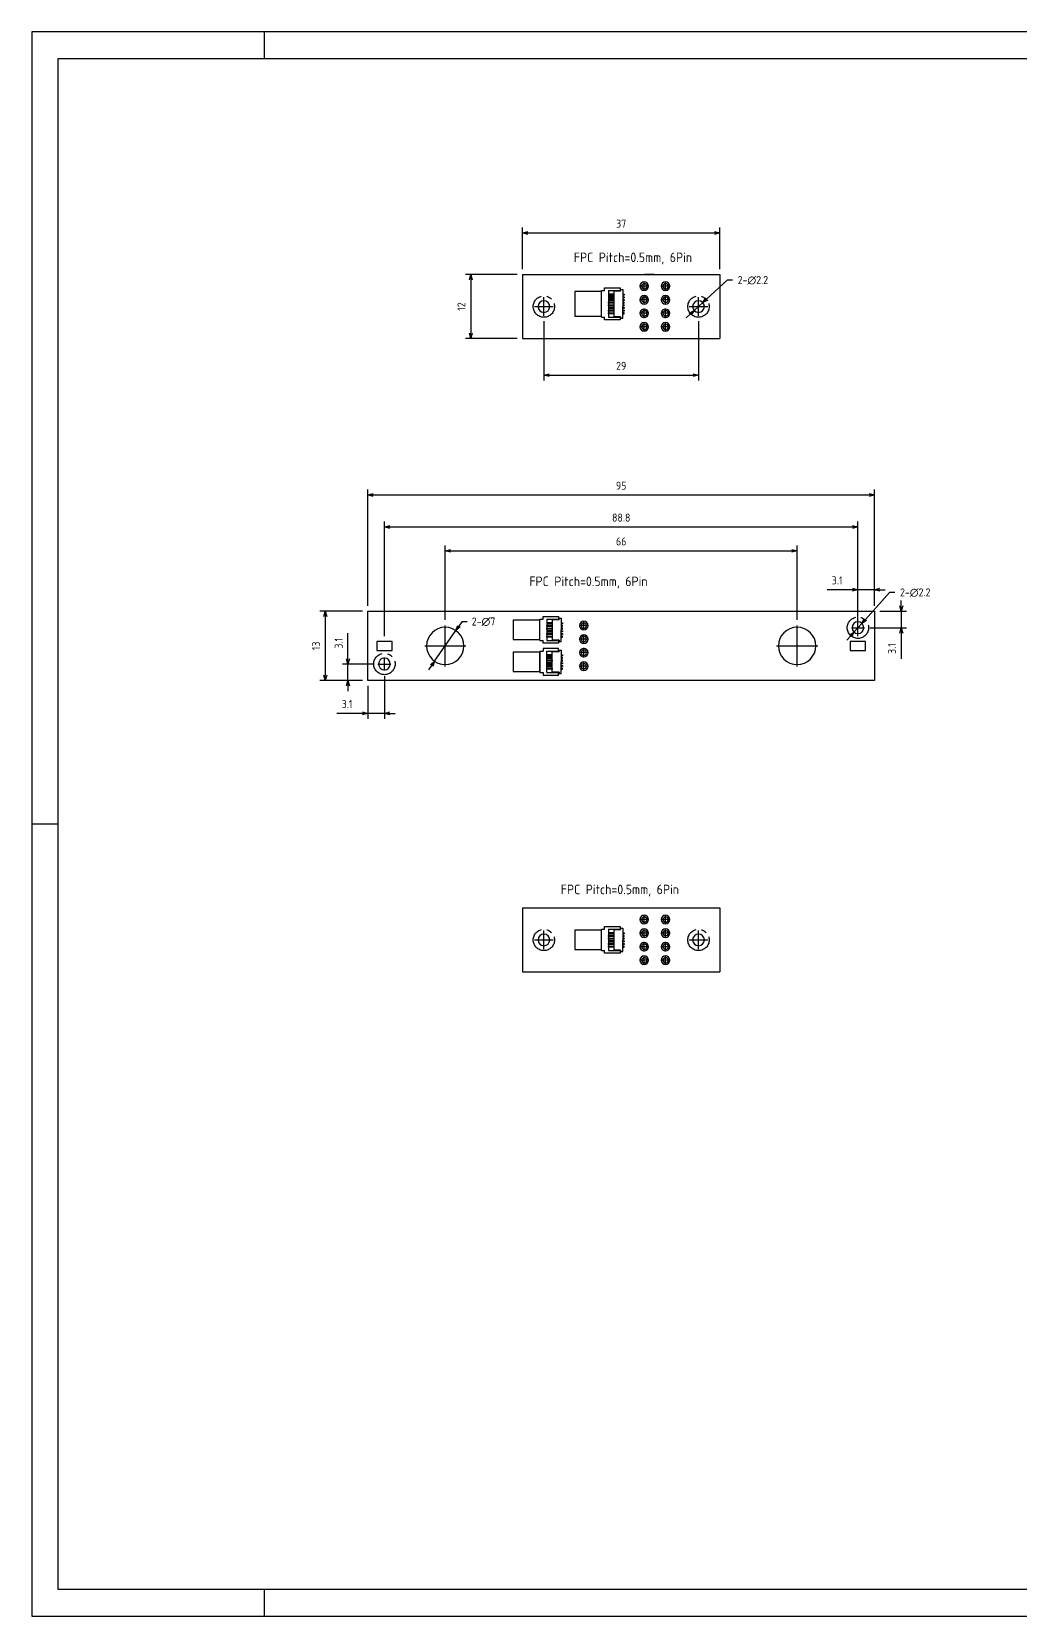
# Model space of a CAD drawing. Header units: inches. Extents: x 125 to 991, y -92 to 487.
# Drawn here: x 125.2 to 310.6, y -92.2 to 204.8 of the extents above; entities that cross this region are included whole.
import ezdxf

# ---------------------------------------------------------------- set-up
doc = ezdxf.new("R2010")
doc.units = ezdxf.units.IN
doc.linetypes.add('CENTER_DASH_DASH', pattern=[14, 9, -1, 1, -1, 1, -1])
doc.linetypes.add('DOT_CENTER', pattern=[14, 12, -1, 0, -1])
doc.layers.add('1', color=7, linetype='Continuous')
doc.styles.add('ISO Dim', font='isocp.shx')
doc.dimstyles.new('ISO-25', dxfattribs={"dimtxt": 2.4, "dimasz": 2, "dimexe": 0.5, "dimexo": 0.5, "dimgap": 1, "dimtad": 1, "dimdsep": 46, "dimtxsty": 'Standard', "dimcen": 1.5, "dimclrd": 5, "dimclre": 5, "dimadec": 1, "dimazin": 0, "dimtfac": 1, "dimtmove": 0, "dimatfit": 3, "dimfxl": 1, "dimarcsym": 0})

# ---------------------------------------------------------------- blocks, each defined once
blk = doc.blocks.new('_Open30')
at = {"color": 0, "linetype": 'ByBlock', "lineweight": -2}
for p, q in [((-1, 0.27), (0, 0)), ((0, 0), (-1, -0.27)), ((0, 0), (-1, 0))]:
    blk.add_line(p, q, dxfattribs=at)
blk = doc.blocks.new('*D92')
at = {"color": 5, "lineweight": -2}
for p, q in [((217.26, 160.27), (217.26, 168.06)), ((218.26, 167.06), (253.26, 167.06)), ((254.26, 160.27), (254.26, 168.06))]:
    blk.add_line(p, q, dxfattribs=at)
at = {"layer": 'Defpoints', "color": 0}
for p in [(254.26, 167.06), (217.26, 159.27), (254.26, 159.27)]:
    blk.add_point(p, dxfattribs=at)
at = {"color": 5, "lineweight": -2, "rotation": 180}
blk.add_blockref('_Open30', (217.26, 167.06), dxfattribs=at)
at = {"color": 5, "lineweight": -2}
blk.add_blockref('_Open30', (254.26, 167.06), dxfattribs=at)
at = {"color": 0, "insert": (235.76, 168.81), "char_height": 1.5, "attachment_point": 5, "style": 'ISO Dim'}
blk.add_mtext('37', dxfattribs=at)
blk = doc.blocks.new('*D93')
at = {"color": 5, "lineweight": -2}
for p, q in [((221.26, 150.51), (221.26, 139.41)), ((250.26, 150.51), (250.26, 139.41)), ((222.26, 140.41), (249.26, 140.41))]:
    blk.add_line(p, q, dxfattribs=at)
at = {"layer": 'Defpoints', "color": 0}
for p in [(221.26, 151.51), (250.26, 151.51), (250.26, 140.41)]:
    blk.add_point(p, dxfattribs=at)
at = {"color": 5, "lineweight": -2, "rotation": 180}
blk.add_blockref('_Open30', (221.26, 140.41), dxfattribs=at)
at = {"color": 5, "lineweight": -2}
blk.add_blockref('_Open30', (250.26, 140.41), dxfattribs=at)
at = {"color": 0, "insert": (235.76, 142.16), "char_height": 1.5, "attachment_point": 5, "style": 'ISO Dim'}
blk.add_mtext('29', dxfattribs=at)
blk = doc.blocks.new('*D94')
at = {"color": 5, "lineweight": -2}
for p, q in [((216.26, 159.27), (206.55, 159.27)), ((207.55, 158.27), (207.55, 148.27)), ((216.26, 147.27), (206.55, 147.27))]:
    blk.add_line(p, q, dxfattribs=at)
at = {"layer": 'Defpoints', "color": 0}
for p in [(217.26, 159.27), (207.55, 147.27), (217.26, 147.27)]:
    blk.add_point(p, dxfattribs=at)
at = {"color": 5, "lineweight": -2}
for p, rotation in [((207.55, 159.27), 90), ((207.55, 147.27), 270)]:
    blk.add_blockref('_Open30', p, dxfattribs=dict(at, rotation=rotation))
at = {"color": 0, "insert": (205.8, 153.27), "char_height": 1.5, "attachment_point": 5, "rotation": 90, "style": 'ISO Dim'}
blk.add_mtext('12', dxfattribs=at)
blk = doc.blocks.new('*D95')
at = {"color": 5, "lineweight": -2}
for p, q in [((188.26, 97.17), (188.26, 118.95)), ((283.26, 97.17), (283.26, 118.95)), ((189.26, 117.95), (282.26, 117.95))]:
    blk.add_line(p, q, dxfattribs=at)
at = {"layer": 'Defpoints', "color": 0}
for p in [(283.26, 117.95), (188.26, 96.17), (283.26, 96.17)]:
    blk.add_point(p, dxfattribs=at)
at = {"color": 5, "lineweight": -2, "rotation": 180}
blk.add_blockref('_Open30', (188.26, 117.95), dxfattribs=at)
at = {"color": 5, "lineweight": -2}
blk.add_blockref('_Open30', (283.26, 117.95), dxfattribs=at)
at = {"color": 0, "insert": (235.76, 119.7), "char_height": 1.5, "attachment_point": 5, "style": 'ISO Dim'}
blk.add_mtext('95', dxfattribs=at)
blk = doc.blocks.new('*D96')
at = {"color": 5, "lineweight": -2}
for p, q in [((187.26, 96.17), (179.27, 96.17)), ((180.27, 95.17), (180.27, 84.17)), ((187.26, 83.17), (179.27, 83.17))]:
    blk.add_line(p, q, dxfattribs=at)
at = {"layer": 'Defpoints', "color": 0}
for p in [(188.26, 96.17), (180.27, 83.17), (188.26, 83.17)]:
    blk.add_point(p, dxfattribs=at)
at = {"color": 5, "lineweight": -2}
for p, rotation in [((180.27, 96.17), 90), ((180.27, 83.17), 270)]:
    blk.add_blockref('_Open30', p, dxfattribs=dict(at, rotation=rotation))
at = {"color": 0, "insert": (178.52, 89.67), "char_height": 1.5, "attachment_point": 5, "rotation": 90, "style": 'ISO Dim'}
blk.add_mtext('13', dxfattribs=at)
blk = doc.blocks.new('*D97')
at = {"color": 5, "lineweight": -2}
for p, q in [((280.16, 95.28), (280.16, 101.19)), ((283.26, 97.17), (283.26, 101.19)), ((279.16, 100.19), (274.36, 100.19)), ((283.26, 100.19), (280.16, 100.19)), ((284.26, 100.19), (285.26, 100.19))]:
    blk.add_line(p, q, dxfattribs=at)
at = {"layer": 'Defpoints', "color": 0}
for p in [(280.16, 100.19), (283.26, 96.17), (280.16, 94.28)]:
    blk.add_point(p, dxfattribs=at)
at = {"color": 5, "lineweight": -2}
blk.add_blockref('_Open30', (280.16, 100.19), dxfattribs=at)
at = {"color": 5, "lineweight": -2, "rotation": 180}
blk.add_blockref('_Open30', (283.26, 100.19), dxfattribs=at)
at = {"color": 0, "insert": (276.26, 101.94), "char_height": 1.5, "attachment_point": 5, "style": 'ISO Dim'}
blk.add_mtext('3.1', dxfattribs=at)
blk = doc.blocks.new('*D98')
at = {"color": 5, "lineweight": -2}
for p, q in [((191.36, 84), (191.36, 76.02)), ((188.26, 82.17), (188.26, 76.02)), ((187.26, 77.02), (182.46, 77.02)), ((191.36, 77.02), (188.26, 77.02)), ((192.36, 77.02), (193.36, 77.02))]:
    blk.add_line(p, q, dxfattribs=at)
at = {"layer": 'Defpoints', "color": 0}
for p in [(188.26, 83.17), (191.36, 85), (188.26, 77.02)]:
    blk.add_point(p, dxfattribs=at)
at = {"color": 5, "lineweight": -2}
blk.add_blockref('_Open30', (188.26, 77.02), dxfattribs=at)
at = {"color": 5, "lineweight": -2, "rotation": 180}
blk.add_blockref('_Open30', (191.36, 77.02), dxfattribs=at)
at = {"color": 0, "insert": (184.36, 78.77), "char_height": 1.5, "attachment_point": 5, "style": 'ISO Dim'}
blk.add_mtext('3.1', dxfattribs=at)
blk = doc.blocks.new('*D99')
at = {"color": 5, "lineweight": -2}
for p, q in [((202.76, 94.52), (202.76, 108.49)), ((203.76, 107.49), (267.76, 107.49)), ((268.76, 94.52), (268.76, 108.49))]:
    blk.add_line(p, q, dxfattribs=at)
at = {"layer": 'Defpoints', "color": 0}
for p in [(268.76, 107.49), (202.76, 93.52), (268.76, 93.52)]:
    blk.add_point(p, dxfattribs=at)
at = {"color": 5, "lineweight": -2, "rotation": 180}
blk.add_blockref('_Open30', (202.76, 107.49), dxfattribs=at)
at = {"color": 5, "lineweight": -2}
blk.add_blockref('_Open30', (268.76, 107.49), dxfattribs=at)
at = {"color": 0, "insert": (235.76, 109.24), "char_height": 1.5, "attachment_point": 5, "style": 'ISO Dim'}
blk.add_mtext('66', dxfattribs=at)
blk = doc.blocks.new('*D100')
at = {"color": 5, "lineweight": -2}
for p, q in [((288.29, 97.17), (288.29, 98.17)), ((284.26, 96.17), (289.29, 96.17)), ((288.29, 96.17), (288.29, 93.07)), ((282.37, 93.07), (289.29, 93.07)), ((288.29, 92.07), (288.29, 87.27))]:
    blk.add_line(p, q, dxfattribs=at)
at = {"layer": 'Defpoints', "color": 0}
for p in [(283.26, 96.17), (281.37, 93.07), (288.29, 93.07)]:
    blk.add_point(p, dxfattribs=at)
at = {"color": 5, "lineweight": -2}
for p, rotation in [((288.29, 96.17), 270), ((288.29, 93.07), 90)]:
    blk.add_blockref('_Open30', p, dxfattribs=dict(at, rotation=rotation))
at = {"color": 0, "insert": (286.54, 89.17), "char_height": 1.5, "attachment_point": 5, "rotation": 90, "style": 'ISO Dim'}
blk.add_mtext('3.1', dxfattribs=at)
blk = doc.blocks.new('*D101')
at = {"color": 5, "lineweight": -2}
for p, q in [((184.52, 87.27), (184.52, 92.07)), ((189.15, 86.27), (183.52, 86.27)), ((184.52, 83.17), (184.52, 86.27)), ((187.26, 83.17), (183.52, 83.17)), ((184.52, 82.17), (184.52, 81.17))]:
    blk.add_line(p, q, dxfattribs=at)
at = {"layer": 'Defpoints', "color": 0}
for p in [(184.52, 86.27), (190.15, 86.27), (188.26, 83.17)]:
    blk.add_point(p, dxfattribs=at)
at = {"color": 5, "lineweight": -2}
for p, rotation in [((184.52, 86.27), 270), ((184.52, 83.17), 90)]:
    blk.add_blockref('_Open30', p, dxfattribs=dict(at, rotation=rotation))
at = {"color": 0, "insert": (182.77, 90.17), "char_height": 1.5, "attachment_point": 5, "rotation": 90, "style": 'ISO Dim'}
blk.add_mtext('3.1', dxfattribs=at)
blk = doc.blocks.new('*D102')
at = {"color": 5, "lineweight": -2}
for p, q in [((191.36, 91.52), (191.36, 112.95)), ((280.16, 91.52), (280.16, 112.95)), ((192.36, 111.95), (279.16, 111.95))]:
    blk.add_line(p, q, dxfattribs=at)
at = {"layer": 'Defpoints', "color": 0}
for p in [(280.16, 111.95), (191.36, 90.52), (280.16, 90.52)]:
    blk.add_point(p, dxfattribs=at)
at = {"color": 5, "lineweight": -2, "rotation": 180}
blk.add_blockref('_Open30', (191.36, 111.95), dxfattribs=at)
at = {"color": 5, "lineweight": -2}
blk.add_blockref('_Open30', (280.16, 111.95), dxfattribs=at)
at = {"color": 0, "insert": (235.76, 113.7), "char_height": 1.5, "attachment_point": 5, "style": 'ISO Dim'}
blk.add_mtext('88.8', dxfattribs=at)
blk = doc.blocks.new('*D103')
at = {"color": 5, "lineweight": -2}
for p, q in [((200.76, 86.79), (204.75, 92.54)), ((205.9, 94.19), (205.32, 93.36)), ((206.9, 94.19), (205.9, 94.19)), ((200.19, 85.97), (199.62, 85.15))]:
    blk.add_line(p, q, dxfattribs=at)
at = {"layer": 'Defpoints', "color": 0}
for p in [(204.75, 92.54), (200.76, 86.79)]:
    blk.add_point(p, dxfattribs=at)
at = {"color": 5, "lineweight": -2}
for p, rotation in [((204.75, 92.54), 235.2250336074185), ((200.76, 86.79), 55.22503360741852)]:
    blk.add_blockref('_Open30', p, dxfattribs=dict(at, rotation=rotation))
at = {"color": 0, "insert": (209.94, 94.19), "char_height": 1.5, "attachment_point": 5, "rotation": 0.1, "style": 'ISO Dim'}
blk.add_mtext('2-∅7', dxfattribs=at)
blk = doc.blocks.new('*D104')
at = {"color": 5, "lineweight": -2}
for p, q in [((286.07, 99.65), (281.56, 94.63)), ((287.07, 99.65), (286.07, 99.65)), ((279.42, 92.25), (280.89, 93.89)), ((278.76, 91.51), (278.09, 90.76))]:
    blk.add_line(p, q, dxfattribs=at)
at = {"layer": 'Defpoints', "color": 0}
for p in [(279.42, 92.25), (280.89, 93.89)]:
    blk.add_point(p, dxfattribs=at)
at = {"color": 5, "lineweight": -2}
for p, rotation in [((279.42, 92.25), 48.10529316617522), ((280.89, 93.89), 228.1052931661752)]:
    blk.add_blockref('_Open30', p, dxfattribs=dict(at, rotation=rotation))
at = {"color": 0, "insert": (290.91, 99.65), "char_height": 1.5, "attachment_point": 5, "rotation": 0.1, "style": 'ISO Dim'}
blk.add_mtext('2-∅2.2', dxfattribs=at)
blk = doc.blocks.new('*D105')
at = {"color": 5, "lineweight": -2}
for p, q in [((255.62, 158.19), (251.81, 154.69)), ((256.62, 158.19), (255.62, 158.19)), ((248.71, 151.85), (247.97, 151.17)), ((249.45, 152.52), (251.07, 154.01))]:
    blk.add_line(p, q, dxfattribs=at)
at = {"layer": 'Defpoints', "color": 0}
for p in [(249.45, 152.52), (251.07, 154.01)]:
    blk.add_point(p, dxfattribs=at)
at = {"color": 5, "lineweight": -2}
for p, rotation in [((251.07, 154.01), 222.5125169607362), ((249.45, 152.52), 42.51251696073614)]:
    blk.add_blockref('_Open30', p, dxfattribs=dict(at, rotation=rotation))
at = {"color": 0, "insert": (260.46, 158.19), "char_height": 1.5, "attachment_point": 5, "rotation": 0.1, "style": 'ISO Dim'}
blk.add_mtext('2-∅2.2', dxfattribs=at)

msp = doc.modelspace()

# ---------------------------------------------------------------- linework, layer by layer
at = {"color": 7, "linetype": 'Continuous'}
for p, q in [((217.258, 159.267), (254.258, 159.267)), ((217.258, 159.267), (217.258, 147.267)), ((254.258, 159.267), (254.258, 147.267)), ((217.258, 147.267), (254.258, 147.267)), ((188.258, 96.169), (283.258, 96.169)), ((188.258, 83.169), (188.258, 96.169)), ((283.258, 96.169), (283.258, 83.169)), ((192.808, 90.519), (189.908, 90.519)), ((189.908, 90.519), (189.908, 88.819)), ((192.808, 88.819), (192.808, 90.519)), ((281.608, 90.519), (278.708, 90.519)), ((278.708, 90.519), (278.708, 88.819)), ((281.608, 88.819), (281.608, 90.519)), ((189.908, 88.819), (192.808, 88.819)), ((278.708, 88.819), (281.608, 88.819)), ((283.258, 83.169), (188.258, 83.169)), ((217.258, 40.559), (217.258, 28.559)), ((217.258, 40.559), (254.258, 40.559)), ((254.258, 40.559), (254.258, 28.559)), ((217.258, 28.559), (254.258, 28.559))]:
    msp.add_line(p, q, dxfattribs=at)
for p, q in [((232.058, 151.267), (232.058, 156.267)), ((232.058, 156.267), (232.658, 156.267)), ((232.658, 156.767), (235.558, 156.767)), ((232.658, 156.267), (232.658, 156.767)), ((233.358, 156.267), (235.558, 156.267)), ((233.358, 156.267), (233.358, 151.267)), ((235.658, 156.167), (234.358, 156.167)), ((234.358, 156.167), (234.358, 151.367)), ((235.558, 156.767), (235.558, 156.167)), ((235.658, 156.167), (235.658, 156.467)), ((235.658, 156.467), (236.058, 156.467)), ((236.058, 156.467), (236.058, 153.267)), ((236.058, 155.617), (236.308, 155.617)), ((236.308, 155.417), (236.058, 155.417)), ((236.058, 155.117), (236.308, 155.117)), ((236.308, 154.917), (236.058, 154.917)), ((236.058, 154.617), (236.308, 154.617)), ((236.308, 155.617), (236.308, 155.417)), ((236.308, 155.117), (236.308, 154.917)), ((236.308, 154.617), (236.308, 154.417)), ((236.308, 154.417), (236.058, 154.417)), ((236.308, 154.117), (236.058, 154.117)), ((236.058, 153.917), (236.308, 153.917)), ((236.308, 153.617), (236.058, 153.617)), ((236.058, 153.417), (236.308, 153.417)), ((236.058, 151.067), (236.058, 153.267)), ((236.058, 153.117), (236.308, 153.117)), ((236.308, 152.917), (236.058, 152.917)), ((236.058, 152.617), (236.308, 152.617)), ((236.308, 152.417), (236.058, 152.417)), ((236.308, 152.117), (236.058, 152.117)), ((236.058, 151.917), (236.308, 151.917)), ((236.308, 153.917), (236.308, 154.117)), ((236.308, 153.417), (236.308, 153.617)), ((236.308, 153.117), (236.308, 152.917)), ((236.308, 152.617), (236.308, 152.417)), ((236.308, 151.917), (236.308, 152.117)), ((232.058, 151.267), (232.658, 151.267)), ((232.658, 150.767), (232.658, 151.267)), ((235.558, 150.767), (232.658, 150.767)), ((233.358, 151.267), (235.558, 151.267)), ((235.658, 151.367), (234.358, 151.367)), ((235.558, 151.367), (235.558, 150.767)), ((235.658, 151.367), (235.658, 151.067)), ((235.658, 151.067), (236.058, 151.067)), ((221.12, 95.169), (224.02, 95.169)), ((221.12, 94.669), (221.12, 95.169)), ((224.02, 95.169), (224.02, 94.569)), ((220.52, 90.669), (220.52, 94.669)), ((220.52, 94.669), (221.12, 94.669)), ((221.82, 94.669), (224.02, 94.669)), ((221.82, 94.669), (221.82, 90.669)), ((224.12, 94.569), (222.82, 94.569)), ((222.82, 94.569), (222.82, 90.769)), ((224.12, 94.569), (224.12, 94.869)), ((224.12, 94.869), (224.52, 94.869)), ((224.52, 94.869), (224.52, 92.669)), ((224.52, 94.019), (224.77, 94.019)), ((224.77, 93.819), (224.52, 93.819)), ((224.77, 93.519), (224.52, 93.519)), ((224.52, 93.319), (224.77, 93.319)), ((224.77, 93.019), (224.52, 93.019)), ((224.52, 92.819), (224.77, 92.819)), ((224.52, 90.469), (224.52, 92.669)), ((224.52, 92.519), (224.77, 92.519)), ((224.77, 92.319), (224.52, 92.319)), ((224.77, 94.019), (224.77, 93.819)), ((224.77, 93.319), (224.77, 93.519)), ((224.77, 92.819), (224.77, 93.019)), ((224.77, 92.519), (224.77, 92.319)), ((220.52, 90.669), (221.12, 90.669)), ((221.12, 90.169), (221.12, 90.669)), ((224.02, 90.169), (221.12, 90.169)), ((224.02, 89.169), (221.12, 89.169)), ((221.12, 89.169), (221.12, 88.669)), ((221.82, 90.669), (224.02, 90.669)), ((224.12, 90.769), (222.82, 90.769)), ((224.02, 90.769), (224.02, 90.169)), ((224.02, 88.569), (224.02, 89.169)), ((224.12, 90.769), (224.12, 90.469)), ((224.12, 90.469), (224.52, 90.469)), ((224.52, 92.019), (224.77, 92.019)), ((224.77, 91.819), (224.52, 91.819)), ((224.77, 91.519), (224.52, 91.519)), ((224.52, 91.319), (224.77, 91.319)), ((224.77, 92.019), (224.77, 91.819)), ((224.77, 91.319), (224.77, 91.519)), ((220.52, 88.669), (220.52, 84.669)), ((220.52, 88.669), (221.12, 88.669)), ((221.82, 88.669), (224.02, 88.669)), ((221.82, 84.669), (221.82, 88.669)), ((224.12, 88.569), (222.82, 88.569)), ((222.82, 84.769), (222.82, 88.569)), ((224.12, 88.569), (224.12, 88.869)), ((224.12, 88.869), (224.52, 88.869)), ((224.52, 88.869), (224.52, 86.669)), ((224.52, 88.019), (224.77, 88.019)), ((224.77, 87.819), (224.52, 87.819)), ((224.77, 87.519), (224.52, 87.519)), ((224.52, 87.319), (224.77, 87.319)), ((224.77, 87.019), (224.52, 87.019)), ((224.52, 86.819), (224.77, 86.819)), ((224.52, 84.469), (224.52, 86.669)), ((224.52, 86.519), (224.77, 86.519)), ((224.77, 86.319), (224.52, 86.319)), ((224.77, 88.019), (224.77, 87.819)), ((224.77, 87.319), (224.77, 87.519)), ((224.77, 86.819), (224.77, 87.019)), ((224.77, 86.519), (224.77, 86.319)), ((220.52, 84.669), (221.12, 84.669)), ((221.12, 84.669), (221.12, 84.169)), ((221.12, 84.169), (224.02, 84.169)), ((221.82, 84.669), (224.02, 84.669)), ((224.12, 84.769), (222.82, 84.769)), ((224.02, 84.169), (224.02, 84.769)), ((224.12, 84.769), (224.12, 84.469)), ((224.12, 84.469), (224.52, 84.469)), ((224.52, 86.019), (224.77, 86.019)), ((224.77, 85.819), (224.52, 85.819)), ((224.77, 85.519), (224.52, 85.519)), ((224.52, 85.319), (224.77, 85.319)), ((224.77, 86.019), (224.77, 85.819)), ((224.77, 85.319), (224.77, 85.519)), ((232.058, 32.559), (232.058, 36.559)), ((232.058, 36.559), (232.658, 36.559)), ((232.658, 37.059), (235.558, 37.059)), ((232.658, 36.559), (232.658, 37.059)), ((233.358, 36.559), (235.558, 36.559)), ((233.358, 36.559), (233.358, 32.559)), ((235.658, 36.459), (234.358, 36.459)), ((234.358, 36.459), (234.358, 32.659)), ((235.558, 37.059), (235.558, 36.459)), ((235.658, 36.459), (235.658, 36.759)), ((235.658, 36.759), (236.058, 36.759)), ((236.058, 36.759), (236.058, 34.559)), ((236.058, 35.909), (236.308, 35.909)), ((236.308, 35.709), (236.058, 35.709)), ((236.308, 35.909), (236.308, 35.709)), ((236.308, 35.409), (236.058, 35.409)), ((236.058, 35.209), (236.308, 35.209)), ((236.308, 34.909), (236.058, 34.909)), ((236.058, 34.709), (236.308, 34.709)), ((236.058, 32.359), (236.058, 34.559)), ((236.058, 34.409), (236.308, 34.409)), ((236.308, 34.209), (236.058, 34.209)), ((236.058, 33.909), (236.308, 33.909)), ((236.308, 33.709), (236.058, 33.709)), ((236.308, 33.409), (236.058, 33.409)), ((236.058, 33.209), (236.308, 33.209)), ((236.308, 35.209), (236.308, 35.409)), ((236.308, 34.709), (236.308, 34.909)), ((236.308, 34.409), (236.308, 34.209)), ((236.308, 33.909), (236.308, 33.709)), ((236.308, 33.209), (236.308, 33.409)), ((232.058, 32.559), (232.658, 32.559)), ((232.658, 32.059), (232.658, 32.559)), ((235.558, 32.059), (232.658, 32.059)), ((233.358, 32.559), (235.558, 32.559)), ((235.658, 32.659), (234.358, 32.659)), ((235.558, 32.659), (235.558, 32.059)), ((235.658, 32.659), (235.658, 32.359)), ((235.658, 32.359), (236.058, 32.359))]:
    msp.add_line(p, q)
for points in [[(232.058, 156.067), (227.058, 156.067), (227.058, 151.467), (232.058, 151.467)], [(234.358, 155.617), (233.358, 155.617), (233.358, 155.417), (234.358, 155.417)], [(234.358, 155.117), (233.358, 155.117), (233.358, 154.917), (234.358, 154.917)], [(234.358, 154.617), (233.358, 154.617), (233.358, 154.417), (234.358, 154.417)], [(234.358, 153.917), (233.358, 153.917), (233.358, 154.117), (234.358, 154.117)], [(234.358, 153.417), (233.358, 153.417), (233.358, 153.617), (234.358, 153.617)], [(234.358, 153.117), (233.358, 153.117), (233.358, 152.917), (234.358, 152.917)], [(234.358, 152.417), (233.358, 152.417), (233.358, 152.617), (234.358, 152.617)], [(234.358, 151.917), (233.358, 151.917), (233.358, 152.117), (234.358, 152.117)], [(220.52, 94.469), (215.52, 94.469), (215.52, 90.869), (220.52, 90.869)], [(222.82, 94.019), (221.82, 94.019), (221.82, 93.819), (222.82, 93.819)], [(222.82, 93.319), (221.82, 93.319), (221.82, 93.519), (222.82, 93.519)], [(222.82, 92.819), (221.82, 92.819), (221.82, 93.019), (222.82, 93.019)], [(222.82, 92.519), (221.82, 92.519), (221.82, 92.319), (222.82, 92.319)], [(222.82, 91.819), (221.82, 91.819), (221.82, 92.019), (222.82, 92.019)], [(222.82, 91.319), (221.82, 91.319), (221.82, 91.519), (222.82, 91.519)], [(220.52, 88.469), (215.52, 88.469), (215.52, 84.869), (220.52, 84.869)], [(222.82, 88.019), (221.82, 88.019), (221.82, 87.819), (222.82, 87.819)], [(222.82, 87.519), (221.82, 87.519), (221.82, 87.319), (222.82, 87.319)], [(222.82, 86.819), (221.82, 86.819), (221.82, 87.019), (222.82, 87.019)], [(222.82, 86.519), (221.82, 86.519), (221.82, 86.319), (222.82, 86.319)], [(222.82, 86.019), (221.82, 86.019), (221.82, 85.819), (222.82, 85.819)], [(222.82, 85.319), (221.82, 85.319), (221.82, 85.519), (222.82, 85.519)], [(232.058, 36.359), (227.058, 36.359), (227.058, 32.759), (232.058, 32.759)], [(234.358, 35.909), (233.358, 35.909), (233.358, 35.709), (234.358, 35.709)], [(234.358, 35.209), (233.358, 35.209), (233.358, 35.409), (234.358, 35.409)], [(234.358, 34.709), (233.358, 34.709), (233.358, 34.909), (234.358, 34.909)], [(234.358, 34.409), (233.358, 34.409), (233.358, 34.209), (234.358, 34.209)], [(234.358, 33.709), (233.358, 33.709), (233.358, 33.909), (234.358, 33.909)], [(234.358, 33.209), (233.358, 33.209), (233.358, 33.409), (234.358, 33.409)]]:
    msp.add_lwpolyline(points, close=True)
at = {"color": 30, "linetype": 'CENTER_DASH_DASH'}
for centre in [(221.258, 153.267), (250.258, 153.267), (280.158, 93.069), (191.358, 86.269), (221.258, 34.559), (250.258, 34.559)]:
    msp.add_circle(centre, 2, dxfattribs=at)
at = {"color": 7, "linetype": 'Continuous'}
for centre, radius, start, end in [((240.079, 157.077), 0.8, 90, 270), ((240.079, 157.077), 0.5, 90, 270), ((240.079, 157.077), 0.8, 270, 90), ((240.079, 157.077), 0.5, 270, 90), ((244.079, 157.077), 0.8, 90, 270), ((244.079, 157.077), 0.5, 90, 270), ((244.079, 157.077), 0.8, 270, 90), ((244.079, 157.077), 0.5, 270, 90), ((240.079, 154.537), 0.8, 90, 270), ((240.079, 154.537), 0.5, 90, 270), ((240.079, 154.537), 0.8, 270, 90), ((240.079, 154.537), 0.5, 270, 90), ((244.079, 154.537), 0.8, 90, 270), ((244.079, 154.537), 0.5, 90, 270), ((244.079, 154.537), 0.8, 270, 90), ((244.079, 154.537), 0.5, 270, 90), ((221.258, 153.267), 1.1, 0, 180), ((221.258, 153.267), 1.1, 180, 0), ((240.079, 151.997), 0.8, 90, 270), ((240.079, 151.997), 0.5, 90, 270), ((240.079, 151.997), 0.8, 270, 90), ((240.079, 151.997), 0.5, 270, 90), ((244.079, 151.997), 0.8, 90, 270), ((244.079, 151.997), 0.5, 90, 270), ((244.079, 151.997), 0.8, 270, 90), ((244.079, 151.997), 0.5, 270, 90), ((250.258, 153.267), 1.1, 0, 180), ((250.258, 153.267), 1.1, 180, 0), ((240.079, 149.457), 0.8, 90, 270), ((240.079, 149.457), 0.5, 90, 270), ((240.079, 149.457), 0.8, 270, 90), ((240.079, 149.457), 0.5, 270, 90), ((244.079, 149.457), 0.8, 90, 270), ((244.079, 149.457), 0.5, 90, 270), ((244.079, 149.457), 0.8, 270, 90), ((244.079, 149.457), 0.5, 270, 90), ((202.758, 89.669), 3.5, 0, 180), ((228.758, 93.479), 0.8, 90, 270), ((228.758, 93.479), 0.5, 90, 270), ((228.758, 93.479), 0.8, 270, 90), ((228.758, 93.479), 0.5, 270, 90), ((268.758, 89.669), 3.5, 0, 180), ((280.158, 93.069), 1.1, 0, 180), ((280.158, 93.069), 1.1, 180, 0), ((202.758, 89.669), 3.5, 180, 0), ((228.758, 90.939), 0.8, 90, 270), ((228.758, 88.399), 0.8, 90, 270), ((228.758, 90.939), 0.5, 90, 270), ((228.758, 90.939), 0.8, 270, 90), ((228.758, 90.939), 0.5, 270, 90), ((228.758, 88.399), 0.8, 270, 90), ((268.758, 89.669), 3.5, 180, 0), ((191.358, 86.269), 1.1, 0, 180), ((191.358, 86.269), 1.1, 180, 0), ((228.758, 85.859), 0.8, 90, 270), ((228.758, 88.399), 0.5, 90, 270), ((228.758, 85.859), 0.5, 90, 270), ((228.758, 88.399), 0.5, 270, 90), ((228.758, 85.859), 0.8, 270, 90), ((228.758, 85.859), 0.5, 270, 90), ((240.079, 38.369), 0.8, 90, 270), ((240.079, 38.369), 0.5, 90, 270), ((240.079, 38.369), 0.8, 270, 90), ((240.079, 38.369), 0.5, 270, 90), ((244.079, 38.369), 0.8, 90, 270), ((244.079, 38.369), 0.5, 90, 270), ((244.079, 38.369), 0.8, 270, 90), ((244.079, 38.369), 0.5, 270, 90), ((221.258, 34.559), 1.1, 0, 180), ((240.079, 35.829), 0.8, 90, 270), ((240.079, 35.829), 0.5, 90, 270), ((240.079, 35.829), 0.8, 270, 90), ((240.079, 35.829), 0.5, 270, 90), ((244.079, 35.829), 0.8, 90, 270), ((244.079, 35.829), 0.5, 90, 270), ((244.079, 35.829), 0.8, 270, 90), ((244.079, 35.829), 0.5, 270, 90), ((250.258, 34.559), 1.1, 0, 180), ((221.258, 34.559), 1.1, 180, 0), ((240.079, 33.289), 0.8, 90, 270), ((240.079, 33.289), 0.5, 90, 270), ((240.079, 33.289), 0.8, 270, 90), ((240.079, 33.289), 0.5, 270, 90), ((244.079, 33.289), 0.8, 90, 270), ((244.079, 33.289), 0.5, 90, 270), ((244.079, 33.289), 0.8, 270, 90), ((244.079, 33.289), 0.5, 270, 90), ((250.258, 34.559), 1.1, 180, 0), ((240.079, 30.749), 0.8, 90, 270), ((240.079, 30.749), 0.5, 90, 270), ((240.079, 30.749), 0.8, 270, 90), ((240.079, 30.749), 0.5, 270, 90), ((244.079, 30.749), 0.8, 90, 270), ((244.079, 30.749), 0.5, 90, 270), ((244.079, 30.749), 0.8, 270, 90), ((244.079, 30.749), 0.5, 270, 90)]:
    msp.add_arc(centre, radius, start, end, dxfattribs=at)
at = {"layer": '1', "color": 7, "linetype": 'Continuous'}
for p, q in [((125.197, 204.784), (125.197, -92.216)), ((545.197, 204.784), (125.197, 204.784)), ((168.784, 204.784), (168.784, 199.784)), ((130.197, 199.784), (540.197, 199.784)), ((130.197, -87.216), (130.197, 199.784)), ((125.197, 56.284), (130.197, 56.284)), ((540.197, -87.216), (130.197, -87.216)), ((168.784, -87.216), (168.784, -92.216)), ((125.197, -92.216), (545.197, -92.216))]:
    msp.add_line(p, q, dxfattribs=at)
at = {"layer": '1', "color": 30, "linetype": 'DOT_CENTER'}
for p, q in [((240.079, 156.197), (240.079, 157.957)), ((241.959, 159.267), (240.199, 159.267)), ((244.079, 156.197), (244.079, 157.957)), ((221.258, 151.507), (221.258, 155.027)), ((240.959, 157.077), (239.199, 157.077)), ((240.959, 154.537), (239.199, 154.537)), ((240.079, 153.657), (240.079, 155.417)), ((244.959, 157.077), (243.199, 157.077)), ((244.959, 154.537), (243.199, 154.537)), ((244.079, 153.657), (244.079, 155.417)), ((250.258, 151.507), (250.258, 155.027)), ((219.498, 153.267), (223.018, 153.267)), ((240.959, 151.997), (239.199, 151.997)), ((240.079, 151.117), (240.079, 152.877)), ((244.959, 151.997), (243.199, 151.997)), ((244.079, 151.117), (244.079, 152.877)), ((248.498, 153.267), (252.018, 153.267)), ((240.959, 149.457), (239.199, 149.457)), ((240.079, 148.577), (240.079, 150.337)), ((244.959, 149.457), (243.199, 149.457)), ((244.079, 148.577), (244.079, 150.337)), ((202.758, 85.819), (202.758, 93.519)), ((229.638, 93.479), (227.878, 93.479)), ((228.758, 92.599), (228.758, 94.359)), ((268.758, 85.819), (268.758, 93.519)), ((278.948, 93.069), (281.368, 93.069)), ((280.158, 91.859), (280.158, 94.279)), ((198.908, 89.669), (206.608, 89.669)), ((229.638, 90.939), (227.878, 90.939)), ((228.758, 90.059), (228.758, 91.819)), ((228.758, 87.519), (228.758, 89.279)), ((264.908, 89.669), (272.608, 89.669)), ((190.148, 86.269), (192.568, 86.269)), ((191.358, 85.059), (191.358, 87.479)), ((229.638, 88.399), (227.878, 88.399)), ((228.758, 84.979), (228.758, 86.739)), ((229.638, 85.859), (227.878, 85.859)), ((240.079, 37.489), (240.079, 39.249)), ((244.079, 37.489), (244.079, 39.249)), ((221.258, 32.799), (221.258, 36.319)), ((240.959, 38.369), (239.199, 38.369)), ((240.959, 35.829), (239.199, 35.829)), ((240.079, 34.949), (240.079, 36.709)), ((244.959, 38.369), (243.199, 38.369)), ((244.959, 35.829), (243.199, 35.829)), ((244.079, 34.949), (244.079, 36.709)), ((250.258, 32.799), (250.258, 36.319)), ((219.498, 34.559), (223.018, 34.559)), ((240.959, 33.289), (239.199, 33.289)), ((240.079, 32.409), (240.079, 34.169)), ((244.959, 33.289), (243.199, 33.289)), ((244.079, 32.409), (244.079, 34.169)), ((248.498, 34.559), (252.018, 34.559)), ((240.959, 30.749), (239.199, 30.749)), ((240.079, 29.869), (240.079, 31.629)), ((244.959, 30.749), (243.199, 30.749)), ((244.079, 29.869), (244.079, 31.629))]:
    msp.add_line(p, q, dxfattribs=at)

# ---------------------------------------------------------------- texts
at = {"color": 3, "style": 'ISO Dim'}
for p in [(226.877, 161.589), (218.537, 100.867), (224.428, 43.127)]:
    msp.add_text('FPC Pitch=0.5mm, 6Pin', height=1.8, dxfattribs=at).set_placement(p)

# ---------------------------------------------------------------- dimensions: what is measured, and where the dimension line sits
for base, p1, p2, picture, middle in [((254.258, 167.06), (217.258, 159.267), (254.258, 159.267), '*D92', (235.758, 168.81)), ((250.258, 140.413), (221.258, 151.507), (250.258, 151.507), '*D93', (235.758, 142.163)), ((283.258, 117.948), (188.258, 96.169), (283.258, 96.169), '*D95', (235.758, 119.698)), ((280.158, 111.946), (191.358, 90.519), (280.158, 90.519), '*D102', (235.758, 113.696)), ((268.758, 107.486), (202.758, 93.519), (268.758, 93.519), '*D99', (235.758, 109.236)), ((280.158, 100.194), (283.258, 96.169), (280.158, 94.279), '*D97', (276.258, 101.944)), ((188.258, 77.021), (191.358, 84.996), (188.258, 83.169), '*D98', (184.358, 78.771))]:
    dim = msp.add_linear_dim(base=base, p1=p1, p2=p2, dimstyle='ISO-25', override={"dimtxt": 1.5, "dimasz": 1, "dimexe": 1, "dimexo": 1, "dimdec": 1, "dimtxsty": 'ISO Dim', "dimblk1": 'Open30', "dimblk2": 'Open30', "dimsah": 1})
    dim.commit()
    dim.dimension.update_dxf_attribs({"geometry": picture, "text_midpoint": middle})
for base, p1, p2, picture, middle in [((207.549, 147.267), (217.258, 159.267), (217.258, 147.267), '*D94', (205.799, 153.267)), ((288.287, 93.069), (283.258, 96.169), (281.368, 93.069), '*D100', (286.537, 89.169)), ((180.271, 83.169), (188.258, 96.169), (188.258, 83.169), '*D96', (178.521, 89.669)), ((184.515, 86.269), (188.258, 83.169), (190.148, 86.269), '*D101', (182.765, 90.169))]:
    dim = msp.add_linear_dim(base=base, p1=p1, p2=p2, angle=90, dimstyle='ISO-25', override={"dimtxt": 1.5, "dimasz": 1, "dimexe": 1, "dimexo": 1, "dimdec": 1, "dimtxsty": 'ISO Dim', "dimblk1": 'Open30', "dimblk2": 'Open30', "dimsah": 1})
    dim.commit()
    dim.dimension.update_dxf_attribs({"geometry": picture, "text_midpoint": middle})
for p1, p2, picture, middle in [((249.447, 152.524), (251.069, 154.011), '*D105', (260.463, 158.186)), ((279.424, 92.25), (280.893, 93.887), '*D104', (290.905, 99.654))]:
    dim = msp.add_diameter_dim_2p(p1=p1, p2=p2, text='2-<>', dimstyle='ISO-25', override={"dimtxt": 1.5, "dimasz": 1, "dimexe": 1, "dimexo": 1, "dimdec": 1, "dimtxsty": 'ISO Dim', "dimblk1": 'Open30', "dimblk2": 'Open30', "dimsah": 1})
    dim.commit()
    dim.dimension.update_dxf_attribs({"geometry": picture, "text_midpoint": middle, "dimtype": 163, "text_rotation": 0.1})
dim = msp.add_diameter_dim_2p(p1=(200.762, 86.794), p2=(204.754, 92.543), text='2-<>', dimstyle='ISO-25', override={"dimtxt": 1.5, "dimasz": 1, "dimexe": 1, "dimexo": 1, "dimdec": 1, "dimtxsty": 'ISO Dim', "dimblk1": 'Open30', "dimblk2": 'Open30', "dimsah": 1})
dim.commit()
dim.dimension.update_dxf_attribs({"geometry": '*D103', "text_midpoint": (209.939, 94.186), "text_rotation": 0.1})

doc.saveas('drawing.dxf')
